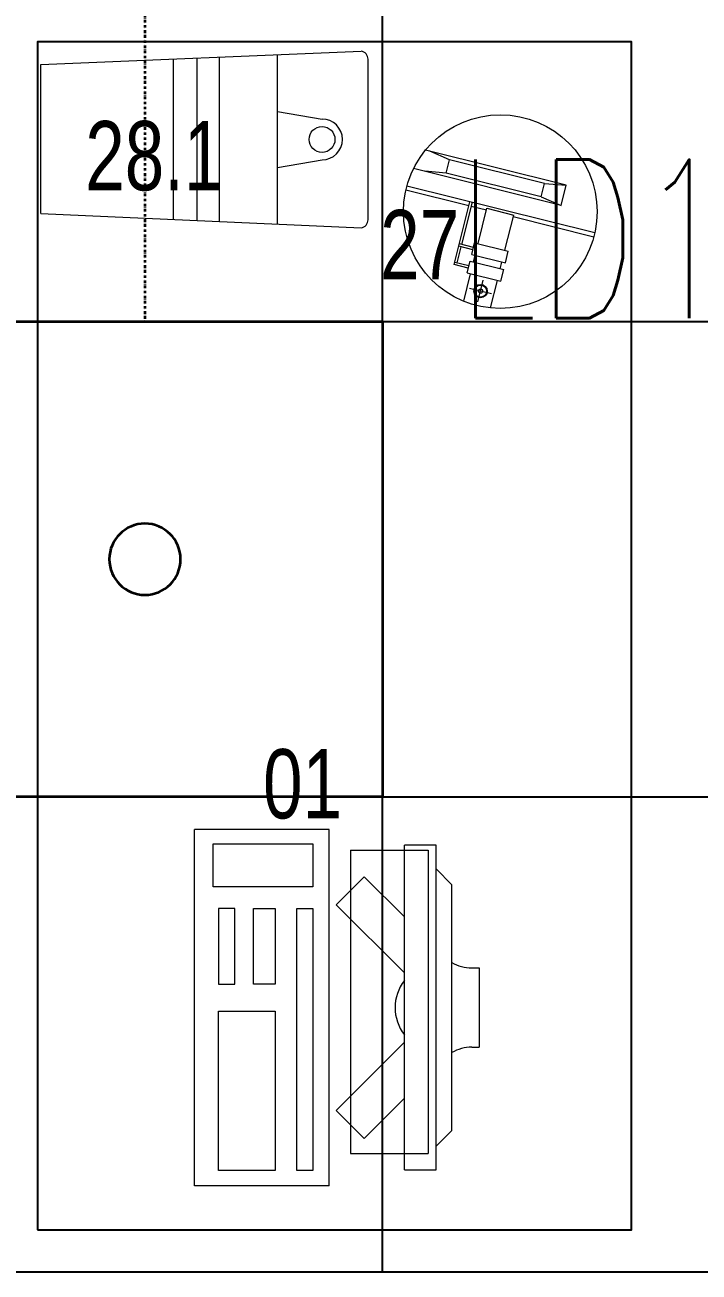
# Model space of a CAD drawing. Extents: x -12260 to 57327, y -29287 to 19916.
# Drawn here: x 11024 to 11876, y -10660 to -9085 of the extents above; entities that cross this region are included whole.
import ezdxf
from ezdxf.enums import TextEntityAlignment as Align

# ---------------------------------------------------------------- set-up
doc = ezdxf.new("R2010")
doc.units = 0
doc.header["$LTSCALE"] = 0.25
doc.linetypes.add('DASHDOT', pattern=[25.4, 12.7, -6.35, 0, -6.35])
for name, color, linetype, lineweight in [('01-First Floor$0$72_EGR_EQP_TAG', 142, 'Continuous', 5), ('01-First Floor$0$LOADING', 253, 'Continuous', 5), ('01-First Floor$0$Walls', 251, 'Continuous', 5), ('E-LITE-CIRC-NUMB', 6, 'Continuous', 25), ('E-LITE-CLNG', 150, 'Continuous', 35), ('E-LITE-CLNG-CNDT', 6, 'DASHDOT', 35), ('E-LITE-CTRL', 6, 'Continuous', 25), ('E-LITE-IDEN', 6, 'Continuous', 25)]:
    doc.layers.add(name, color=color, linetype=linetype, lineweight=lineweight)
doc.layers.add('01-First Floor$0$FALSE CEILING', color=251, linetype='Continuous')
doc.styles.add('01-First Floor$0$X3G_ENTITY_257CFD', font='swisscl.ttf', dxfattribs={"height": 200})
doc.styles.add('DC_SIMPLEX', font='SIMPLEX.shx', dxfattribs={"width": 0.7})

# ---------------------------------------------------------------- blocks, each defined once
blk = doc.blocks.new('01-First Floor$0$ITCWLS1-P')
at = {"layer": '01-First Floor$0$LOADING'}
for p, q in [((-0.17, 0.45), (-0.17, 0)), ((-0.17, 0.45), (0, 0.45)), ((0, 0.45), (0, 0)), ((-0.2651, 0.43, 0), (-0.3051, 0.43, 0)), ((-0.3051, 0.43, 0), (-0.3051, 0.02, 0)), ((-0.2651, 0.43, 0), (-0.2651, 0.02, 0)), ((-0.1496, 0.4305), (-0.1291, 0.4305)), ((-0.1291, 0.4305), (-0.1291, 0.4089)), ((-0.3251, 0.38, 0), (-0.3051, 0.4, 0)), ((-0.197, 0.4094), (-0.295, 0.4094)), ((-0.295, 0.0264), (-0.295, 0.4094)), ((-0.197, 0.0264), (-0.197, 0.4094)), ((-0.3251, 0.38, 0), (-0.3251, 0.07, 0)), ((-0.3503, 0.275), (-0.3596, 0.275)), ((-0.3596, 0.175), (-0.3596, 0.275)), ((-0.3503, 0.175), (-0.3596, 0.175)), ((-0.3251, 0.07, 0), (-0.3051, 0.05, 0)), ((-0.3051, 0.02, 0), (-0.2651, 0.02, 0)), ((-0.197, 0.0264), (-0.295, 0.0264)), ((-0.17, 0), (0, 0))]:
    blk.add_line(p, q, dxfattribs=at)
at = {"layer": '01-First Floor$0$LOADING', "extrusion": (2.48281e-10, 3.18408e-10, -1)}
for p, q in [((-0.2651, 0.3395), (-0.2144, 0.3902)), ((-0.1791, 0.3548), (-0.2144, 0.3902)), ((-0.2651, 0.2688), (-0.1791, 0.3548))]:
    blk.add_line(p, q, dxfattribs=at)
at = {"layer": '01-First Floor$0$LOADING', "extrusion": (2.48281e-10, -3.18408e-10, -1)}
for p, q in [((-0.2651, 0.1812), (-0.1791, 0.0952)), ((-0.2651, 0.1105), (-0.2144, 0.0598)), ((-0.1791, 0.0952), (-0.2144, 0.0598))]:
    blk.add_line(p, q, dxfattribs=at)
at = {"layer": '01-First Floor$0$LOADING'}
for points in [[(-0.1291, 0.4089), (-0.1291, 0.1), (-0.1496, 0.1), (-0.1496, 0.4305)], [(-0.1496, 0.1), (-0.1496, 0.1), (-0.1496, 0.1), (-0.1496, 0.1), (-0.1496, 0.1), (-0.1496, 0.1), (-0.1496, 0.1), (-0.1496, 0.1), (-0.1496, 0.1)], [(-0.1496, 0.1), (-0.1496, 0.1), (-0.1496, 0.1), (-0.1496, 0.1), (-0.1496, 0.1), (-0.1496, 0.1), (-0.1496, 0.1), (-0.1496, 0.1), (-0.1496, 0.1), (-0.1496, 0.1), (-0.1496, 0.1), (-0.1496, 0.1), (-0.1496, 0.1), (-0.1496, 0.1), (-0.1496, 0.1), (-0.1496, 0.1), (-0.1496, 0.1), (-0.1496, 0.1)], [(-0.1496, 0.1), (-0.1496, 0.1), (-0.1496, 0.1), (-0.1496, 0.1), (-0.1496, 0.1), (-0.1496, 0.1), (-0.1496, 0.1), (-0.1496, 0.1), (-0.1496, 0.1), (-0.1496, 0.1)], [(-0.1496, 0.1), (-0.1496, 0.1), (-0.1496, 0.1), (-0.1496, 0.1), (-0.1496, 0.1), (-0.1496, 0.1), (-0.1496, 0.1)], [(-0.1496, 0.1), (-0.1496, 0.1), (-0.1496, 0.1), (-0.1496, 0.1), (-0.1496, 0.1), (-0.1496, 0.1), (-0.1496, 0.1), (-0.1496, 0.1), (-0.1496, 0.1), (-0.1496, 0.1)], [(-0.1496, 0.1), (-0.1496, 0.1), (-0.1496, 0.1), (-0.1496, 0.1), (-0.1496, 0.1), (-0.1496, 0.1), (-0.1496, 0.1), (-0.1496, 0.1), (-0.1496, 0.1), (-0.1496, 0.1), (-0.1496, 0.1), (-0.1496, 0.1), (-0.1496, 0.1), (-0.1496, 0.1), (-0.1496, 0.1)], [(-0.1496, 0.1), (-0.1496, 0.1), (-0.1496, 0.1), (-0.1496, 0.1), (-0.1496, 0.1), (-0.1496, 0.1), (-0.1496, 0.1), (-0.1496, 0.1), (-0.1496, 0.1), (-0.1496, 0.1)], [(-0.1496, 0.1), (-0.1496, 0.1), (-0.1496, 0.1), (-0.1496, 0.1), (-0.1496, 0.1), (-0.1496, 0.1), (-0.1496, 0.1), (-0.1496, 0.1), (-0.1496, 0.1), (-0.1496, 0.1)], [(-0.1496, 0.1), (-0.1496, 0.1), (-0.1496, 0.1), (-0.1496, 0.1), (-0.1496, 0.1), (-0.1496, 0.1), (-0.1496, 0.1), (-0.1496, 0.1), (-0.1496, 0.1), (-0.1496, 0.1), (-0.1496, 0.1), (-0.1496, 0.1), (-0.1496, 0.1), (-0.1496, 0.1), (-0.1496, 0.1), (-0.1496, 0.1), (-0.1496, 0.1), (-0.1496, 0.1), (-0.1496, 0.1), (-0.1496, 0.1), (-0.1496, 0.1), (-0.1496, 0.1), (-0.1496, 0.1), (-0.1496, 0.1), (-0.1496, 0.1), (-0.1496, 0.1), (-0.1496, 0.1), (-0.1496, 0.1), (-0.1496, 0.1), (-0.1496, 0.1), (-0.1496, 0.1), (-0.1496, 0.1), (-0.1496, 0.1), (-0.1496, 0.1), (-0.1496, 0.1), (-0.1496, 0.1), (-0.1496, 0.1), (-0.1496, 0.1), (-0.1496, 0.1), (-0.1496, 0.1), (-0.1496, 0.1), (-0.1496, 0.1), (-0.1496, 0.1), (-0.1496, 0.1), (-0.1496, 0.1), (-0.1496, 0.1), (-0.1496, 0.1), (-0.1496, 0.1), (-0.1496, 0.1), (-0.1496, 0.1), (-0.1496, 0.1), (-0.1496, 0.1), (-0.1496, 0.1), (-0.1496, 0.1)], [(-0.1496, 0.1), (-0.1496, 0.1), (-0.1496, 0.1), (-0.1496, 0.1), (-0.1496, 0.1), (-0.1496, 0.1), (-0.1496, 0.1), (-0.1496, 0.1), (-0.1496, 0.1), (-0.1496, 0.1), (-0.1496, 0.1), (-0.1496, 0.1), (-0.1496, 0.1), (-0.1496, 0.1), (-0.1496, 0.1), (-0.1496, 0.1), (-0.1496, 0.1), (-0.1496, 0.1), (-0.1496, 0.1), (-0.1496, 0.1), (-0.1496, 0.1), (-0.1496, 0.1), (-0.1496, 0.1), (-0.1496, 0.1), (-0.1496, 0.1), (-0.1496, 0.1), (-0.1496, 0.1), (-0.1496, 0.1), (-0.1496, 0.1), (-0.1496, 0.1), (-0.1496, 0.1), (-0.1496, 0.1), (-0.1496, 0.1), (-0.1496, 0.1), (-0.1496, 0.1), (-0.1496, 0.1), (-0.1496, 0.1), (-0.1496, 0.1), (-0.1496, 0.1), (-0.1496, 0.1), (-0.1496, 0.1), (-0.1496, 0.1), (-0.1496, 0.1), (-0.1496, 0.1), (-0.1496, 0.1), (-0.1496, 0.1), (-0.1496, 0.1), (-0.1496, 0.1), (-0.1496, 0.1), (-0.1496, 0.1), (-0.1496, 0.1), (-0.1496, 0.1), (-0.1496, 0.1), (-0.1496, 0.1), (-0.1496, 0.1), (-0.1496, 0.1), (-0.1496, 0.1), (-0.1496, 0.1), (-0.1496, 0.1), (-0.1496, 0.1), (-0.1496, 0.1), (-0.1496, 0.1), (-0.1496, 0.1), (-0.1496, 0.1), (-0.1496, 0.1), (-0.1496, 0.1), (-0.1496, 0.1), (-0.1496, 0.1), (-0.1496, 0.1), (-0.1496, 0.1), (-0.1496, 0.1), (-0.1496, 0.1), (-0.1496, 0.1), (-0.1496, 0.1), (-0.1496, 0.1), (-0.1496, 0.1), (-0.1496, 0.1), (-0.1496, 0.1), (-0.1496, 0.1), (-0.1496, 0.1), (-0.1496, 0.1), (-0.1496, 0.1), (-0.1496, 0.1), (-0.1496, 0.1), (-0.1496, 0.1), (-0.1496, 0.1), (-0.1496, 0.1), (-0.1496, 0.1), (-0.1496, 0.1)], [(-0.1496, 0.1), (-0.1496, 0.1), (-0.1496, 0.1), (-0.1496, 0.1), (-0.1496, 0.1), (-0.1496, 0.1), (-0.1496, 0.1), (-0.1496, 0.1), (-0.1496, 0.1), (-0.1496, 0.1), (-0.1496, 0.1), (-0.1496, 0.1)], [(-0.1496, 0.1), (-0.1496, 0.1), (-0.1496, 0.1), (-0.1496, 0.1), (-0.1496, 0.1), (-0.1496, 0.1), (-0.1496, 0.1)], [(-0.1496, 0.1), (-0.1496, 0.1), (-0.1496, 0.1), (-0.1496, 0.1), (-0.1496, 0.1), (-0.1496, 0.1), (-0.1496, 0.1), (-0.1496, 0.1), (-0.1496, 0.1), (-0.1496, 0.1), (-0.1496, 0.1), (-0.1496, 0.1), (-0.1496, 0.1), (-0.1496, 0.1), (-0.1496, 0.1), (-0.1496, 0.1), (-0.1496, 0.1)], [(-0.1496, 0.1), (-0.1496, 0.1), (-0.1496, 0.1), (-0.1496, 0.1), (-0.1496, 0.1), (-0.1496, 0.1), (-0.1496, 0.1), (-0.1496, 0.1), (-0.1496, 0.1), (-0.1496, 0.1), (-0.1496, 0.1), (-0.1496, 0.1), (-0.1496, 0.1), (-0.1496, 0.1), (-0.1496, 0.1), (-0.1496, 0.1), (-0.1496, 0.1), (-0.1496, 0.1), (-0.1496, 0.1), (-0.1496, 0.1), (-0.1496, 0.1), (-0.1496, 0.1), (-0.1496, 0.1), (-0.1496, 0.1), (-0.1496, 0.1), (-0.1496, 0.1), (-0.1496, 0.1), (-0.1496, 0.1), (-0.1496, 0.1), (-0.1496, 0.1), (-0.1496, 0.1), (-0.1496, 0.1), (-0.1496, 0.1), (-0.1496, 0.1), (-0.1496, 0.1), (-0.1496, 0.1), (-0.1496, 0.1), (-0.1496, 0.1), (-0.1496, 0.1), (-0.1496, 0.1), (-0.1496, 0.1), (-0.1496, 0.1), (-0.1496, 0.1), (-0.1496, 0.1), (-0.1496, 0.1), (-0.1496, 0.1), (-0.1496, 0.1), (-0.1496, 0.1), (-0.1496, 0.1), (-0.1496, 0.1), (-0.1496, 0.1), (-0.1496, 0.1), (-0.1496, 0.1), (-0.1496, 0.1), (-0.1496, 0.1), (-0.1496, 0.1), (-0.1496, 0.1), (-0.1496, 0.1), (-0.1496, 0.1), (-0.1496, 0.1), (-0.1496, 0.1), (-0.1496, 0.1), (-0.1496, 0.1), (-0.1496, 0.1), (-0.1496, 0.1), (-0.1496, 0.1), (-0.1496, 0.1), (-0.1496, 0.1), (-0.1496, 0.1), (-0.1496, 0.1), (-0.1496, 0.1), (-0.1496, 0.1), (-0.1496, 0.1), (-0.1496, 0.1), (-0.1496, 0.1), (-0.1496, 0.1), (-0.1496, 0.1), (-0.1496, 0.1), (-0.1496, 0.1), (-0.1496, 0.1), (-0.1496, 0.1), (-0.1496, 0.1), (-0.1496, 0.1), (-0.1496, 0.1), (-0.1496, 0.1), (-0.1496, 0.1), (-0.1496, 0.1), (-0.1496, 0.1), (-0.1496, 0.1), (-0.1496, 0.1), (-0.1496, 0.1), (-0.1496, 0.1), (-0.1496, 0.1), (-0.1496, 0.1), (-0.1496, 0.1), (-0.1496, 0.1), (-0.1496, 0.1), (-0.1496, 0.1), (-0.1496, 0.1), (-0.1496, 0.1), (-0.1496, 0.1), (-0.1496, 0.1), (-0.1496, 0.1), (-0.1496, 0.1), (-0.1496, 0.1), (-0.1496, 0.1), (-0.1496, 0.1), (-0.1496, 0.1), (-0.1496, 0.1), (-0.1496, 0.1), (-0.1496, 0.1)], [(-0.1496, 0.1), (-0.1496, 0.1), (-0.1496, 0.1), (-0.1496, 0.1), (-0.1496, 0.1), (-0.1496, 0.1), (-0.1496, 0.1), (-0.1496, 0.1)]]:
    blk.add_lwpolyline(points, dxfattribs=at)
for points in [[(-0.1019, 0.4305), (-0.0304, 0.4305), (-0.0304, 0.2294), (-0.1019, 0.2294)], [(-0.1019, 0.1954), (-0.0747, 0.1954), (-0.0747, 0.1), (-0.1019, 0.1)], [(-0.0304, 0.1954), (-0.0508, 0.1954), (-0.0508, 0.1), (-0.0304, 0.1)], [(-0.1496, 0.1), (-0.1496, 0.1), (-0.1496, 0.1), (-0.1496, 0.1), (-0.1496, 0.1), (-0.1496, 0.1), (-0.1496, 0.1), (-0.1496, 0.1), (-0.1496, 0.1), (-0.1496, 0.1), (-0.1496, 0.1), (-0.1496, 0.1), (-0.1496, 0.1), (-0.1496, 0.1), (-0.1496, 0.1), (-0.1496, 0.1), (-0.1496, 0.1), (-0.1496, 0.1), (-0.1496, 0.1), (-0.1496, 0.1), (-0.1496, 0.1), (-0.1496, 0.1), (-0.1496, 0.1), (-0.1496, 0.1), (-0.1496, 0.1), (-0.1496, 0.1), (-0.1496, 0.1), (-0.1496, 0.1), (-0.1496, 0.1), (-0.1496, 0.1), (-0.1496, 0.1), (-0.1496, 0.1), (-0.1496, 0.1), (-0.1496, 0.1), (-0.1496, 0.1), (-0.1496, 0.1), (-0.1496, 0.1), (-0.1496, 0.1), (-0.1496, 0.1), (-0.1496, 0.1), (-0.1496, 0.1), (-0.1496, 0.1), (-0.1496, 0.1), (-0.1496, 0.1), (-0.1496, 0.1), (-0.1496, 0.1), (-0.1496, 0.1), (-0.1496, 0.1), (-0.1496, 0.1), (-0.1496, 0.1), (-0.1496, 0.1), (-0.1496, 0.1), (-0.1496, 0.1), (-0.1496, 0.1), (-0.1496, 0.1), (-0.1496, 0.1), (-0.1496, 0.1), (-0.1496, 0.1), (-0.1496, 0.1), (-0.1496, 0.1), (-0.1496, 0.1), (-0.1496, 0.1), (-0.1496, 0.1), (-0.1496, 0.1), (-0.1496, 0.1), (-0.1496, 0.1), (-0.1496, 0.1), (-0.1496, 0.1), (-0.1496, 0.1), (-0.1496, 0.1), (-0.1496, 0.1), (-0.1496, 0.1), (-0.1496, 0.1), (-0.1496, 0.1), (-0.1496, 0.1), (-0.1496, 0.1), (-0.1496, 0.1), (-0.1496, 0.1), (-0.1496, 0.1), (-0.1496, 0.1), (-0.1496, 0.1), (-0.1496, 0.1), (-0.1496, 0.1), (-0.1496, 0.1), (-0.1496, 0.1), (-0.1496, 0.1), (-0.1496, 0.1), (-0.1496, 0.1), (-0.1496, 0.1), (-0.1496, 0.1), (-0.1496, 0.1), (-0.1496, 0.1), (-0.1496, 0.1), (-0.1496, 0.1), (-0.1496, 0.1), (-0.1496, 0.1), (-0.1496, 0.1), (-0.1496, 0.1), (-0.1496, 0.1), (-0.1496, 0.1), (-0.1496, 0.1), (-0.1496, 0.1), (-0.1496, 0.1), (-0.1496, 0.1), (-0.1496, 0.1), (-0.1496, 0.1), (-0.1496, 0.1), (-0.1496, 0.1), (-0.1496, 0.1), (-0.1496, 0.1), (-0.1496, 0.1), (-0.1496, 0.1), (-0.1496, 0.1), (-0.1496, 0.1), (-0.1496, 0.1), (-0.1496, 0.1), (-0.1496, 0.1), (-0.1496, 0.1), (-0.1496, 0.1), (-0.1496, 0.1), (-0.1496, 0.1), (-0.1496, 0.1), (-0.1496, 0.1), (-0.1496, 0.1), (-0.1496, 0.1), (-0.1496, 0.1), (-0.1496, 0.1), (-0.1496, 0.1), (-0.1496, 0.1), (-0.1496, 0.1), (-0.1496, 0.1), (-0.1496, 0.1), (-0.1496, 0.1), (-0.1496, 0.1), (-0.1496, 0.1), (-0.1496, 0.1), (-0.1496, 0.1), (-0.1496, 0.1), (-0.1496, 0.1), (-0.1496, 0.1), (-0.1496, 0.1), (-0.1496, 0.1), (-0.1496, 0.1), (-0.1496, 0.1), (-0.1496, 0.1), (-0.1496, 0.1), (-0.1496, 0.1), (-0.1496, 0.1), (-0.1496, 0.1), (-0.1496, 0.1), (-0.1496, 0.1), (-0.1496, 0.1), (-0.1496, 0.1), (-0.1496, 0.1), (-0.1496, 0.1), (-0.1496, 0.1), (-0.1496, 0.1), (-0.1496, 0.1), (-0.1496, 0.1), (-0.1496, 0.1), (-0.1496, 0.1), (-0.1496, 0.1), (-0.1496, 0.1), (-0.1496, 0.1), (-0.1496, 0.1), (-0.1496, 0.1), (-0.1496, 0.1), (-0.1496, 0.1), (-0.1496, 0.1), (-0.1496, 0.1), (-0.1496, 0.1), (-0.1496, 0.1), (-0.1496, 0.1), (-0.1496, 0.1), (-0.1496, 0.1), (-0.1496, 0.1), (-0.1496, 0.1), (-0.1496, 0.1), (-0.1496, 0.1), (-0.1496, 0.1), (-0.1496, 0.1), (-0.1496, 0.1), (-0.1496, 0.1), (-0.1496, 0.1), (-0.1496, 0.1), (-0.1496, 0.1), (-0.1496, 0.1), (-0.1496, 0.1), (-0.1496, 0.1), (-0.1496, 0.1), (-0.1496, 0.1), (-0.1496, 0.1), (-0.1496, 0.1), (-0.1496, 0.1), (-0.1496, 0.1), (-0.1496, 0.1), (-0.1496, 0.1), (-0.1496, 0.1), (-0.1496, 0.1), (-0.1496, 0.1), (-0.1496, 0.1), (-0.1496, 0.1), (-0.1496, 0.1), (-0.1496, 0.1), (-0.1496, 0.1), (-0.1496, 0.1), (-0.1496, 0.1), (-0.1496, 0.1), (-0.1496, 0.1), (-0.1496, 0.1), (-0.1496, 0.1), (-0.1496, 0.1), (-0.1496, 0.1), (-0.1496, 0.1), (-0.1496, 0.1), (-0.1496, 0.1), (-0.1496, 0.1), (-0.1496, 0.1), (-0.1496, 0.1), (-0.1496, 0.1), (-0.1496, 0.1), (-0.1496, 0.1), (-0.1496, 0.1), (-0.1496, 0.1), (-0.1496, 0.1), (-0.1496, 0.1), (-0.1496, 0.1), (-0.1496, 0.1), (-0.1496, 0.1), (-0.1496, 0.1), (-0.1496, 0.1), (-0.1496, 0.1), (-0.1496, 0.1), (-0.1496, 0.1), (-0.1496, 0.1), (-0.1496, 0.1), (-0.1496, 0.1), (-0.1496, 0.1), (-0.1496, 0.1), (-0.1496, 0.1), (-0.1496, 0.1), (-0.1496, 0.1), (-0.1496, 0.1), (-0.1496, 0.1), (-0.1496, 0.1), (-0.1496, 0.1), (-0.1496, 0.1), (-0.1496, 0.1), (-0.1496, 0.1), (-0.1496, 0.1), (-0.1496, 0.1), (-0.1496, 0.1), (-0.1496, 0.1), (-0.1496, 0.1), (-0.1496, 0.1), (-0.1496, 0.1), (-0.1496, 0.1), (-0.1496, 0.1), (-0.1496, 0.1), (-0.1496, 0.1), (-0.1496, 0.1), (-0.1496, 0.1), (-0.1496, 0.1), (-0.1496, 0.1), (-0.1496, 0.1), (-0.1496, 0.1), (-0.1496, 0.1), (-0.1496, 0.1), (-0.1496, 0.1), (-0.1496, 0.1), (-0.1496, 0.1), (-0.1496, 0.1), (-0.1496, 0.1), (-0.1496, 0.1), (-0.1496, 0.1), (-0.1496, 0.1), (-0.1496, 0.1)], [(-0.1496, 0.1), (-0.1496, 0.1), (-0.1496, 0.1), (-0.1496, 0.1), (-0.1496, 0.1), (-0.1496, 0.1), (-0.1496, 0.1), (-0.1496, 0.1), (-0.1496, 0.1), (-0.1496, 0.1), (-0.1496, 0.1), (-0.1496, 0.1), (-0.1496, 0.1), (-0.1496, 0.1), (-0.1496, 0.1), (-0.1496, 0.1), (-0.1496, 0.1), (-0.1496, 0.1), (-0.1496, 0.1), (-0.1496, 0.1), (-0.1496, 0.1), (-0.1496, 0.1), (-0.1496, 0.1), (-0.1496, 0.1), (-0.1496, 0.1), (-0.1496, 0.1), (-0.1496, 0.1), (-0.1496, 0.1), (-0.1496, 0.1), (-0.1496, 0.1), (-0.1496, 0.1), (-0.1496, 0.1), (-0.1496, 0.1), (-0.1496, 0.1), (-0.1496, 0.1), (-0.1496, 0.1), (-0.1496, 0.1), (-0.1496, 0.1), (-0.1496, 0.1), (-0.1496, 0.1), (-0.1496, 0.1), (-0.1496, 0.1), (-0.1496, 0.1), (-0.1496, 0.1), (-0.1496, 0.1), (-0.1496, 0.1), (-0.1496, 0.1), (-0.1496, 0.1), (-0.1496, 0.1), (-0.1496, 0.1), (-0.1496, 0.1), (-0.1496, 0.1), (-0.1496, 0.1), (-0.1496, 0.1), (-0.1496, 0.1), (-0.1496, 0.1), (-0.1496, 0.1), (-0.1496, 0.1), (-0.1496, 0.1), (-0.1496, 0.1), (-0.1496, 0.1), (-0.1496, 0.1), (-0.1496, 0.1), (-0.1496, 0.1), (-0.1496, 0.1), (-0.1496, 0.1), (-0.1496, 0.1), (-0.1496, 0.1), (-0.1496, 0.1), (-0.1496, 0.1), (-0.1496, 0.1), (-0.1496, 0.1), (-0.1496, 0.1), (-0.1496, 0.1), (-0.1496, 0.1), (-0.1496, 0.1), (-0.1496, 0.1), (-0.1496, 0.1), (-0.1496, 0.1), (-0.1496, 0.1), (-0.1496, 0.1), (-0.1496, 0.1), (-0.1496, 0.1), (-0.1496, 0.1), (-0.1496, 0.1), (-0.1496, 0.1), (-0.1496, 0.1), (-0.1496, 0.1), (-0.1496, 0.1), (-0.1496, 0.1), (-0.1496, 0.1), (-0.1496, 0.1), (-0.1496, 0.1), (-0.1496, 0.1), (-0.1496, 0.1), (-0.1496, 0.1), (-0.1496, 0.1), (-0.1496, 0.1), (-0.1496, 0.1), (-0.1496, 0.1), (-0.1496, 0.1), (-0.1496, 0.1), (-0.1496, 0.1), (-0.1496, 0.1), (-0.1496, 0.1), (-0.1496, 0.1), (-0.1496, 0.1), (-0.1496, 0.1), (-0.1496, 0.1), (-0.1496, 0.1), (-0.1496, 0.1), (-0.1496, 0.1), (-0.1496, 0.1), (-0.1496, 0.1), (-0.1496, 0.1), (-0.1496, 0.1), (-0.1496, 0.1), (-0.1496, 0.1), (-0.1496, 0.1), (-0.1496, 0.1), (-0.1496, 0.1), (-0.1496, 0.1), (-0.1496, 0.1), (-0.1496, 0.1), (-0.1496, 0.1), (-0.1496, 0.1), (-0.1496, 0.1), (-0.1496, 0.1), (-0.1496, 0.1), (-0.1496, 0.1), (-0.1496, 0.1), (-0.1496, 0.1), (-0.1496, 0.1), (-0.1496, 0.1), (-0.1496, 0.1), (-0.1496, 0.1), (-0.1496, 0.1), (-0.1496, 0.1), (-0.1496, 0.1), (-0.1496, 0.1), (-0.1496, 0.1), (-0.1496, 0.1), (-0.1496, 0.1), (-0.1496, 0.1), (-0.1496, 0.1), (-0.1496, 0.1), (-0.1496, 0.1), (-0.1496, 0.1), (-0.1496, 0.1), (-0.1496, 0.1), (-0.1496, 0.1), (-0.1496, 0.1), (-0.1496, 0.1), (-0.1496, 0.1), (-0.1496, 0.1), (-0.1496, 0.1), (-0.1496, 0.1), (-0.1496, 0.1), (-0.1496, 0.1), (-0.1496, 0.1), (-0.1496, 0.1), (-0.1496, 0.1), (-0.1496, 0.1), (-0.1496, 0.1), (-0.1496, 0.1), (-0.1496, 0.1), (-0.1496, 0.1), (-0.1496, 0.1), (-0.1496, 0.1), (-0.1496, 0.1), (-0.1496, 0.1), (-0.1496, 0.1), (-0.1496, 0.1), (-0.1496, 0.1), (-0.1496, 0.1), (-0.1496, 0.1), (-0.1496, 0.1), (-0.1496, 0.1), (-0.1496, 0.1), (-0.1496, 0.1), (-0.1496, 0.1), (-0.1496, 0.1), (-0.1496, 0.1), (-0.1496, 0.1), (-0.1496, 0.1), (-0.1496, 0.1), (-0.1496, 0.1), (-0.1496, 0.1), (-0.1496, 0.1), (-0.1496, 0.1), (-0.1496, 0.1), (-0.1496, 0.1), (-0.1496, 0.1), (-0.1496, 0.1), (-0.1496, 0.1), (-0.1496, 0.1), (-0.1496, 0.1), (-0.1496, 0.1), (-0.1496, 0.1), (-0.1496, 0.1), (-0.1496, 0.1), (-0.1496, 0.1), (-0.1496, 0.1), (-0.1496, 0.1), (-0.1496, 0.1), (-0.1496, 0.1), (-0.1496, 0.1), (-0.1496, 0.1), (-0.1496, 0.1), (-0.1496, 0.1), (-0.1496, 0.1), (-0.1496, 0.1), (-0.1496, 0.1), (-0.1496, 0.1)], [(-0.1496, 0.1), (-0.1496, 0.1), (-0.1496, 0.1), (-0.1496, 0.1), (-0.1496, 0.1), (-0.1496, 0.1), (-0.1496, 0.1), (-0.1496, 0.1), (-0.1496, 0.1), (-0.1496, 0.1), (-0.1496, 0.1), (-0.1496, 0.1), (-0.1496, 0.1), (-0.1496, 0.1), (-0.1496, 0.1), (-0.1496, 0.1), (-0.1496, 0.1), (-0.1496, 0.1), (-0.1496, 0.1), (-0.1496, 0.1), (-0.1496, 0.1), (-0.1496, 0.1), (-0.1496, 0.1), (-0.1496, 0.1), (-0.1496, 0.1), (-0.1496, 0.1), (-0.1496, 0.1), (-0.1496, 0.1), (-0.1496, 0.1), (-0.1496, 0.1), (-0.1496, 0.1), (-0.1496, 0.1), (-0.1496, 0.1), (-0.1496, 0.1), (-0.1496, 0.1), (-0.1496, 0.1), (-0.1496, 0.1), (-0.1496, 0.1), (-0.1496, 0.1), (-0.1496, 0.1), (-0.1496, 0.1), (-0.1496, 0.1), (-0.1496, 0.1), (-0.1496, 0.1), (-0.1496, 0.1), (-0.1496, 0.1), (-0.1496, 0.1), (-0.1496, 0.1), (-0.1496, 0.1), (-0.1496, 0.1), (-0.1496, 0.1), (-0.1496, 0.1), (-0.1496, 0.1), (-0.1496, 0.1), (-0.1496, 0.1), (-0.1496, 0.1), (-0.1496, 0.1), (-0.1496, 0.1), (-0.1496, 0.1), (-0.1496, 0.1), (-0.1496, 0.1), (-0.1496, 0.1), (-0.1496, 0.1), (-0.1496, 0.1), (-0.1496, 0.1), (-0.1496, 0.1), (-0.1496, 0.1), (-0.1496, 0.1), (-0.1496, 0.1), (-0.1496, 0.1), (-0.1496, 0.1), (-0.1496, 0.1), (-0.1496, 0.1), (-0.1496, 0.1), (-0.1496, 0.1), (-0.1496, 0.1), (-0.1496, 0.1), (-0.1496, 0.1), (-0.1496, 0.1), (-0.1496, 0.1), (-0.1496, 0.1), (-0.1496, 0.1), (-0.1496, 0.1), (-0.1496, 0.1), (-0.1496, 0.1), (-0.1496, 0.1), (-0.1496, 0.1), (-0.1496, 0.1), (-0.1496, 0.1), (-0.1496, 0.1), (-0.1496, 0.1), (-0.1496, 0.1), (-0.1496, 0.1), (-0.1496, 0.1), (-0.1496, 0.1), (-0.1496, 0.1), (-0.1496, 0.1), (-0.1496, 0.1), (-0.1496, 0.1), (-0.1496, 0.1), (-0.1496, 0.1), (-0.1496, 0.1), (-0.1496, 0.1), (-0.1496, 0.1), (-0.1496, 0.1), (-0.1496, 0.1), (-0.1496, 0.1), (-0.1496, 0.1), (-0.1496, 0.1), (-0.1496, 0.1), (-0.1496, 0.1), (-0.1496, 0.1), (-0.1496, 0.1), (-0.1496, 0.1), (-0.1496, 0.1), (-0.1496, 0.1), (-0.1496, 0.1), (-0.1496, 0.1), (-0.1496, 0.1), (-0.1496, 0.1), (-0.1496, 0.1), (-0.1496, 0.1), (-0.1496, 0.1), (-0.1496, 0.1), (-0.1496, 0.1), (-0.1496, 0.1), (-0.1496, 0.1), (-0.1496, 0.1), (-0.1496, 0.1), (-0.1496, 0.1), (-0.1496, 0.1), (-0.1496, 0.1), (-0.1496, 0.1), (-0.1496, 0.1), (-0.1496, 0.1), (-0.1496, 0.1), (-0.1496, 0.1), (-0.1496, 0.1), (-0.1496, 0.1), (-0.1496, 0.1), (-0.1496, 0.1), (-0.1496, 0.1), (-0.1496, 0.1), (-0.1496, 0.1), (-0.1496, 0.1), (-0.1496, 0.1), (-0.1496, 0.1), (-0.1496, 0.1), (-0.1496, 0.1), (-0.1496, 0.1), (-0.1496, 0.1), (-0.1496, 0.1), (-0.1496, 0.1), (-0.1496, 0.1), (-0.1496, 0.1), (-0.1496, 0.1), (-0.1496, 0.1), (-0.1496, 0.1), (-0.1496, 0.1), (-0.1496, 0.1), (-0.1496, 0.1), (-0.1496, 0.1), (-0.1496, 0.1), (-0.1496, 0.1), (-0.1496, 0.1), (-0.1496, 0.1), (-0.1496, 0.1), (-0.1496, 0.1), (-0.1496, 0.1), (-0.1496, 0.1), (-0.1496, 0.1), (-0.1496, 0.1), (-0.1496, 0.1), (-0.1496, 0.1), (-0.1496, 0.1), (-0.1496, 0.1), (-0.1496, 0.1), (-0.1496, 0.1), (-0.1496, 0.1), (-0.1496, 0.1), (-0.1496, 0.1), (-0.1496, 0.1), (-0.1496, 0.1), (-0.1496, 0.1), (-0.1496, 0.1), (-0.1496, 0.1), (-0.1496, 0.1), (-0.1496, 0.1), (-0.1496, 0.1), (-0.1496, 0.1), (-0.1496, 0.1), (-0.1496, 0.1), (-0.1496, 0.1), (-0.1496, 0.1), (-0.1496, 0.1), (-0.1496, 0.1), (-0.1496, 0.1), (-0.1496, 0.1), (-0.1496, 0.1), (-0.1496, 0.1), (-0.1496, 0.1), (-0.1496, 0.1), (-0.1496, 0.1), (-0.1496, 0.1), (-0.1496, 0.1), (-0.1496, 0.1), (-0.1496, 0.1), (-0.1496, 0.1), (-0.1496, 0.1), (-0.1496, 0.1), (-0.1496, 0.1), (-0.1496, 0.1), (-0.1496, 0.1), (-0.1496, 0.1), (-0.1496, 0.1), (-0.1496, 0.1), (-0.1496, 0.1), (-0.1496, 0.1), (-0.1496, 0.1)], [(-0.1496, 0.0727), (-0.0236, 0.0727), (-0.0236, 0.0182), (-0.1496, 0.0182)]]:
    blk.add_lwpolyline(points, close=True, dxfattribs=at)
for centre, radius, start, end in [((-0.3503, 0.325), 0.05, 270, 300.3093), ((-0.3089, 0.225), 0.0556, 321.9431, 38.0569), ((-0.3503, 0.125), 0.05, 59.6907, 90)]:
    blk.add_arc(centre, radius, start, end, dxfattribs=at)
blk = doc.blocks.new('01-First Floor$0$O.122.42.80')
at = {"layer": '01-First Floor$0$LOADING'}
for p, q in [((286356.8, -8336.5, 0), (286179.3, -8292.3, 0)), ((286209.7, -8304.5, 0), (286184.5, -8293.6, 0)), ((286205.5, -8321.2, 0), (286209.7, -8304.5, 0)), ((286329.5, -8334.4, 0), (286209.7, -8304.5, 0)), ((286350.4, -8362, 0), (286164.2, -8315.5, 0)), ((286205.5, -8321.2, 0), (286178.2, -8319, 0)), ((286325.3, -8351.1, 0), (286205.5, -8321.2, 0)), ((286234.1, -8362.8, 0), (286154.4, -8342.9, 0)), ((286393, -8396.8, 0), (286155.8, -8337.6, 0)), ((286325.3, -8351.1, 0), (286329.5, -8334.4, 0)), ((286329.5, -8334.4, 0), (286356.8, -8336.5, 0)), ((286350.4, -8362, 0), (286356.8, -8336.5, 0)), ((286215.6, -8436.9, 0), (286235.4, -8357.5, 0)), ((286225.1, -8411.5, 0), (286238.4, -8358.2, 0)), ((286325.3, -8351.1, 0), (286350.4, -8362, 0)), ((286256.1, -8368.3, 0), (286237, -8363.5, 0)), ((286245.6, -8410.3, 0), (286256.7, -8365.7, 0)), ((286256.7, -8365.7, 0), (286290.7, -8374.2, 0)), ((286279.5, -8418.8, 0), (286290.7, -8374.2, 0)), ((286391.7, -8402.1, 0), (286290, -8376.7, 0)), ((286219.3, -8434.7, 0), (286224.3, -8414.5, 0)), ((286239.1, -8418.1, 0), (286221.4, -8413.7, 0)), ((286239.9, -8415.2, 0), (286222.1, -8410.7, 0)), ((286237.6, -8424, 0), (286241.3, -8409.3, 0)), ((286241.3, -8409.3, 0), (286283.8, -8419.9, 0)), ((286280.1, -8434.6, 0), (286283.8, -8419.9, 0)), ((286233.3, -8441.4, 0), (286215.6, -8436.9, 0)), ((286234.1, -8438.4, 0), (286216.3, -8434, 0)), ((286231.9, -8447.3, 0), (286235.5, -8432.5, 0)), ((286235.5, -8432.5, 0), (286278, -8443.1, 0)), ((286237.6, -8424, 0), (286280.1, -8434.6, 0)), ((286239.8, -8433.6, 0), (286241.9, -8425.1, 0)), ((286273.7, -8442, 0), (286275.8, -8433.6, 0)), ((286227.5, -8483.1, 0), (286236.1, -8448.3, 0)), ((286231.9, -8447.3, 0), (286274.4, -8457.9, 0)), ((286274.4, -8457.9, 0), (286278, -8443.1, 0)), ((286262.4, -8473.9, 0), (286234.9, -8467, 0)), ((286245.3, -8484, 0), (286252.1, -8456.5, 0)), ((286261.4, -8491.6, 0), (286270.1, -8456.8, 0))]:
    blk.add_line(p, q, dxfattribs=at)
for centre, radius in [((286273.7, -8369.9, 0), 122.3), ((286248.7, -8470.3, 0), 8.47), ((286248.7, -8470.3, 0), 7.58), ((286248.7, -8470.3, 0), 2.67)]:
    blk.add_circle(centre, radius, dxfattribs=at)
blk = doc.blocks.new('01-First Floor$0$28.1')
at = {"layer": '01-First Floor$0$LOADING'}
for p, q in [((-59566.5, -109878.5), (-59162, -109861.7)), ((-59398.7, -110074.2), (-59398.7, -109871.6)), ((-59369, -110075.5), (-59369, -109870.3)), ((-59340.8, -110076.8), (-59340.8, -109869.2)), ((-59267.4, -110080), (-59267.4, -109866.1)), ((-59153.1, -110074.6), (-59153.1, -109871.9)), ((-59566.5, -110066.8), (-59566.5, -109878.5)), ((-59267.4, -109938), (-59211.3, -109947.4)), ((-59267.4, -110008.5), (-59211.3, -109999)), ((-59566.5, -110066.8), (-59162, -110084.7))]:
    blk.add_line(p, q, dxfattribs=at)
blk.add_circle((-59211.3, -109973.2), 16.3, dxfattribs=at)
for centre, radius, start, end in [((-59163.4, -109871.9), 10.2, 360, 82.1904), ((-59211.3, -109973.2), 25.8, 270, 90), ((-59163.4, -110074.6), 10.2, 277.8096, 360)]:
    blk.add_arc(centre, radius, start, end, dxfattribs=at)
blk = doc.blocks.new('01-First Floor')
at = {"layer": '01-First Floor$0$FALSE CEILING', "linetype": 'Continuous'}
for p, q in [((11476, -10660), (11476, -7260)), ((10276, -9460), (14276, -9460)), ((10276, -10060), (14276, -10060))]:
    blk.add_line(p, q, dxfattribs=at)
at = {"layer": '01-First Floor$0$FALSE CEILING'}
blk.add_lwpolyline([(10276, -7260), (14276, -7260), (14276, -10660), (10276, -10660)], close=True, dxfattribs=at)
at = {"layer": '01-First Floor$0$FALSE CEILING', "elevation": -0.1}
blk.add_lwpolyline([(11040.4, -10606.6), (11790.4, -10606.6), (11790.4, -9106.6), (11040.4, -9106.6)], close=True, dxfattribs=at)
at = {"layer": '01-First Floor$0$LOADING', "elevation": -0.1}
blk.add_lwpolyline([(11040.4, -10606.6), (11790.4, -10606.6), (11790.4, -9106.6), (11040.4, -9106.6)], close=True, dxfattribs=at)
at = {"layer": '01-First Floor$0$Walls'}
blk.add_line((10276, -10660), (14276, -10660), dxfattribs=at)
at = {"layer": '01-First Floor$0$LOADING'}
for name, p in [('01-First Floor$0$28.1', (70611, 100743.2, -0.2)), ('01-First Floor$0$O.122.42.80', (-274648.8, -951.2, -0.1))]:
    blk.add_blockref(name, p, dxfattribs=at)
at = {"layer": '01-First Floor$0$LOADING', "extrusion": (-8.01373e-06, -1.93989e-16, 1), "xscale": 1000.00000000001, "yscale": 1000.00000000001, "zscale": 1000.00000000001, "rotation": 180}
blk.add_blockref('01-First Floor$0$ITCWLS1-P', (11238.6, -10101.1, -0.2), dxfattribs=at)
at = {"layer": '01-First Floor$0$72_EGR_EQP_TAG', "char_height": 87.47, "attachment_point": 2, "style": '01-First Floor$0$X3G_ENTITY_257CFD'}
for s, insert in [('28.1', (11187.9, -9206.8, -0.1)), ('27', (11523, -9319.1, -0.1)), ('01', (11375.1, -9999.8, -0.1))]:
    blk.add_mtext(s, dxfattribs=dict(at, insert=insert))
blk = doc.blocks.new('*U25')
blk.add_lwpolyline([(-300, 300), (-300, -300), (300, -300), (300, 300)], close=True)
blk.add_circle((0, 0), 45)
at = {"layer": 'E-LITE-CIRC-NUMB', "style": 'DC_SIMPLEX', "width": 0.7, "flags": 8}
blk.add_attdef('CIRCUIT', text='', height=200, rotation=0, dxfattribs=at).set_placement((-473.9, 300), align=Align.RIGHT)
at = {"layer": 'E-LITE-CTRL', "style": 'DC_SIMPLEX', "width": 0.7, "flags": 8}
blk.add_attdef('CONTROL', (1118.9, -935), '', height=200, rotation=360, dxfattribs=at)
at = {"layer": 'E-LITE-IDEN', "style": 'DC_SIMPLEX', "width": 0.7, "flags": 8}
blk.add_attdef('TYPE', (460.4, 457.6), '', height=200, rotation=360, dxfattribs=at)

msp = doc.modelspace()

# ---------------------------------------------------------------- linework, layer by layer
at = {"layer": 'E-LITE-CLNG-CNDT'}
msp.add_lwpolyline([(11176, -8260), (11176, -9460)], dxfattribs=at)

# ---------------------------------------------------------------- block references
at = {"layer": 'E-LITE-CLNG'}
ref = msp.add_blockref('*U25', (11176, -9760), dxfattribs=dict(at, xscale=-1))
ref.add_attrib('TYPE', 'LD1', (11569.5, -9455.5), dxfattribs={"layer": 'E-LITE-IDEN', "height": 200, "rotation": 0, "style": 'DC_SIMPLEX', "width": 0.7, "flags": 8})
at = {"layer": 'E-LITE-CLNG-CNDT'}
msp.add_blockref('01-First Floor', (0, 0), dxfattribs=at)

doc.saveas('drawing.dxf')
